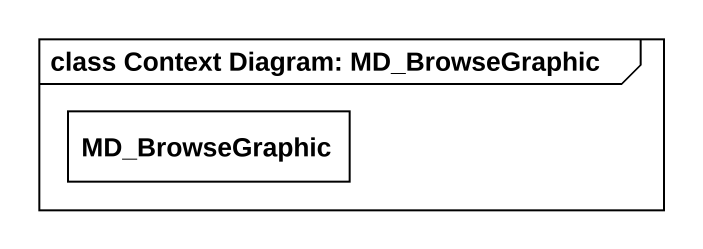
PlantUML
@startuml
mainframe class Context Diagram: MD_BrowseGraphic
hide circle
hide empty members
class MD_BrowseGraphic #FFFFFF
@enduml
